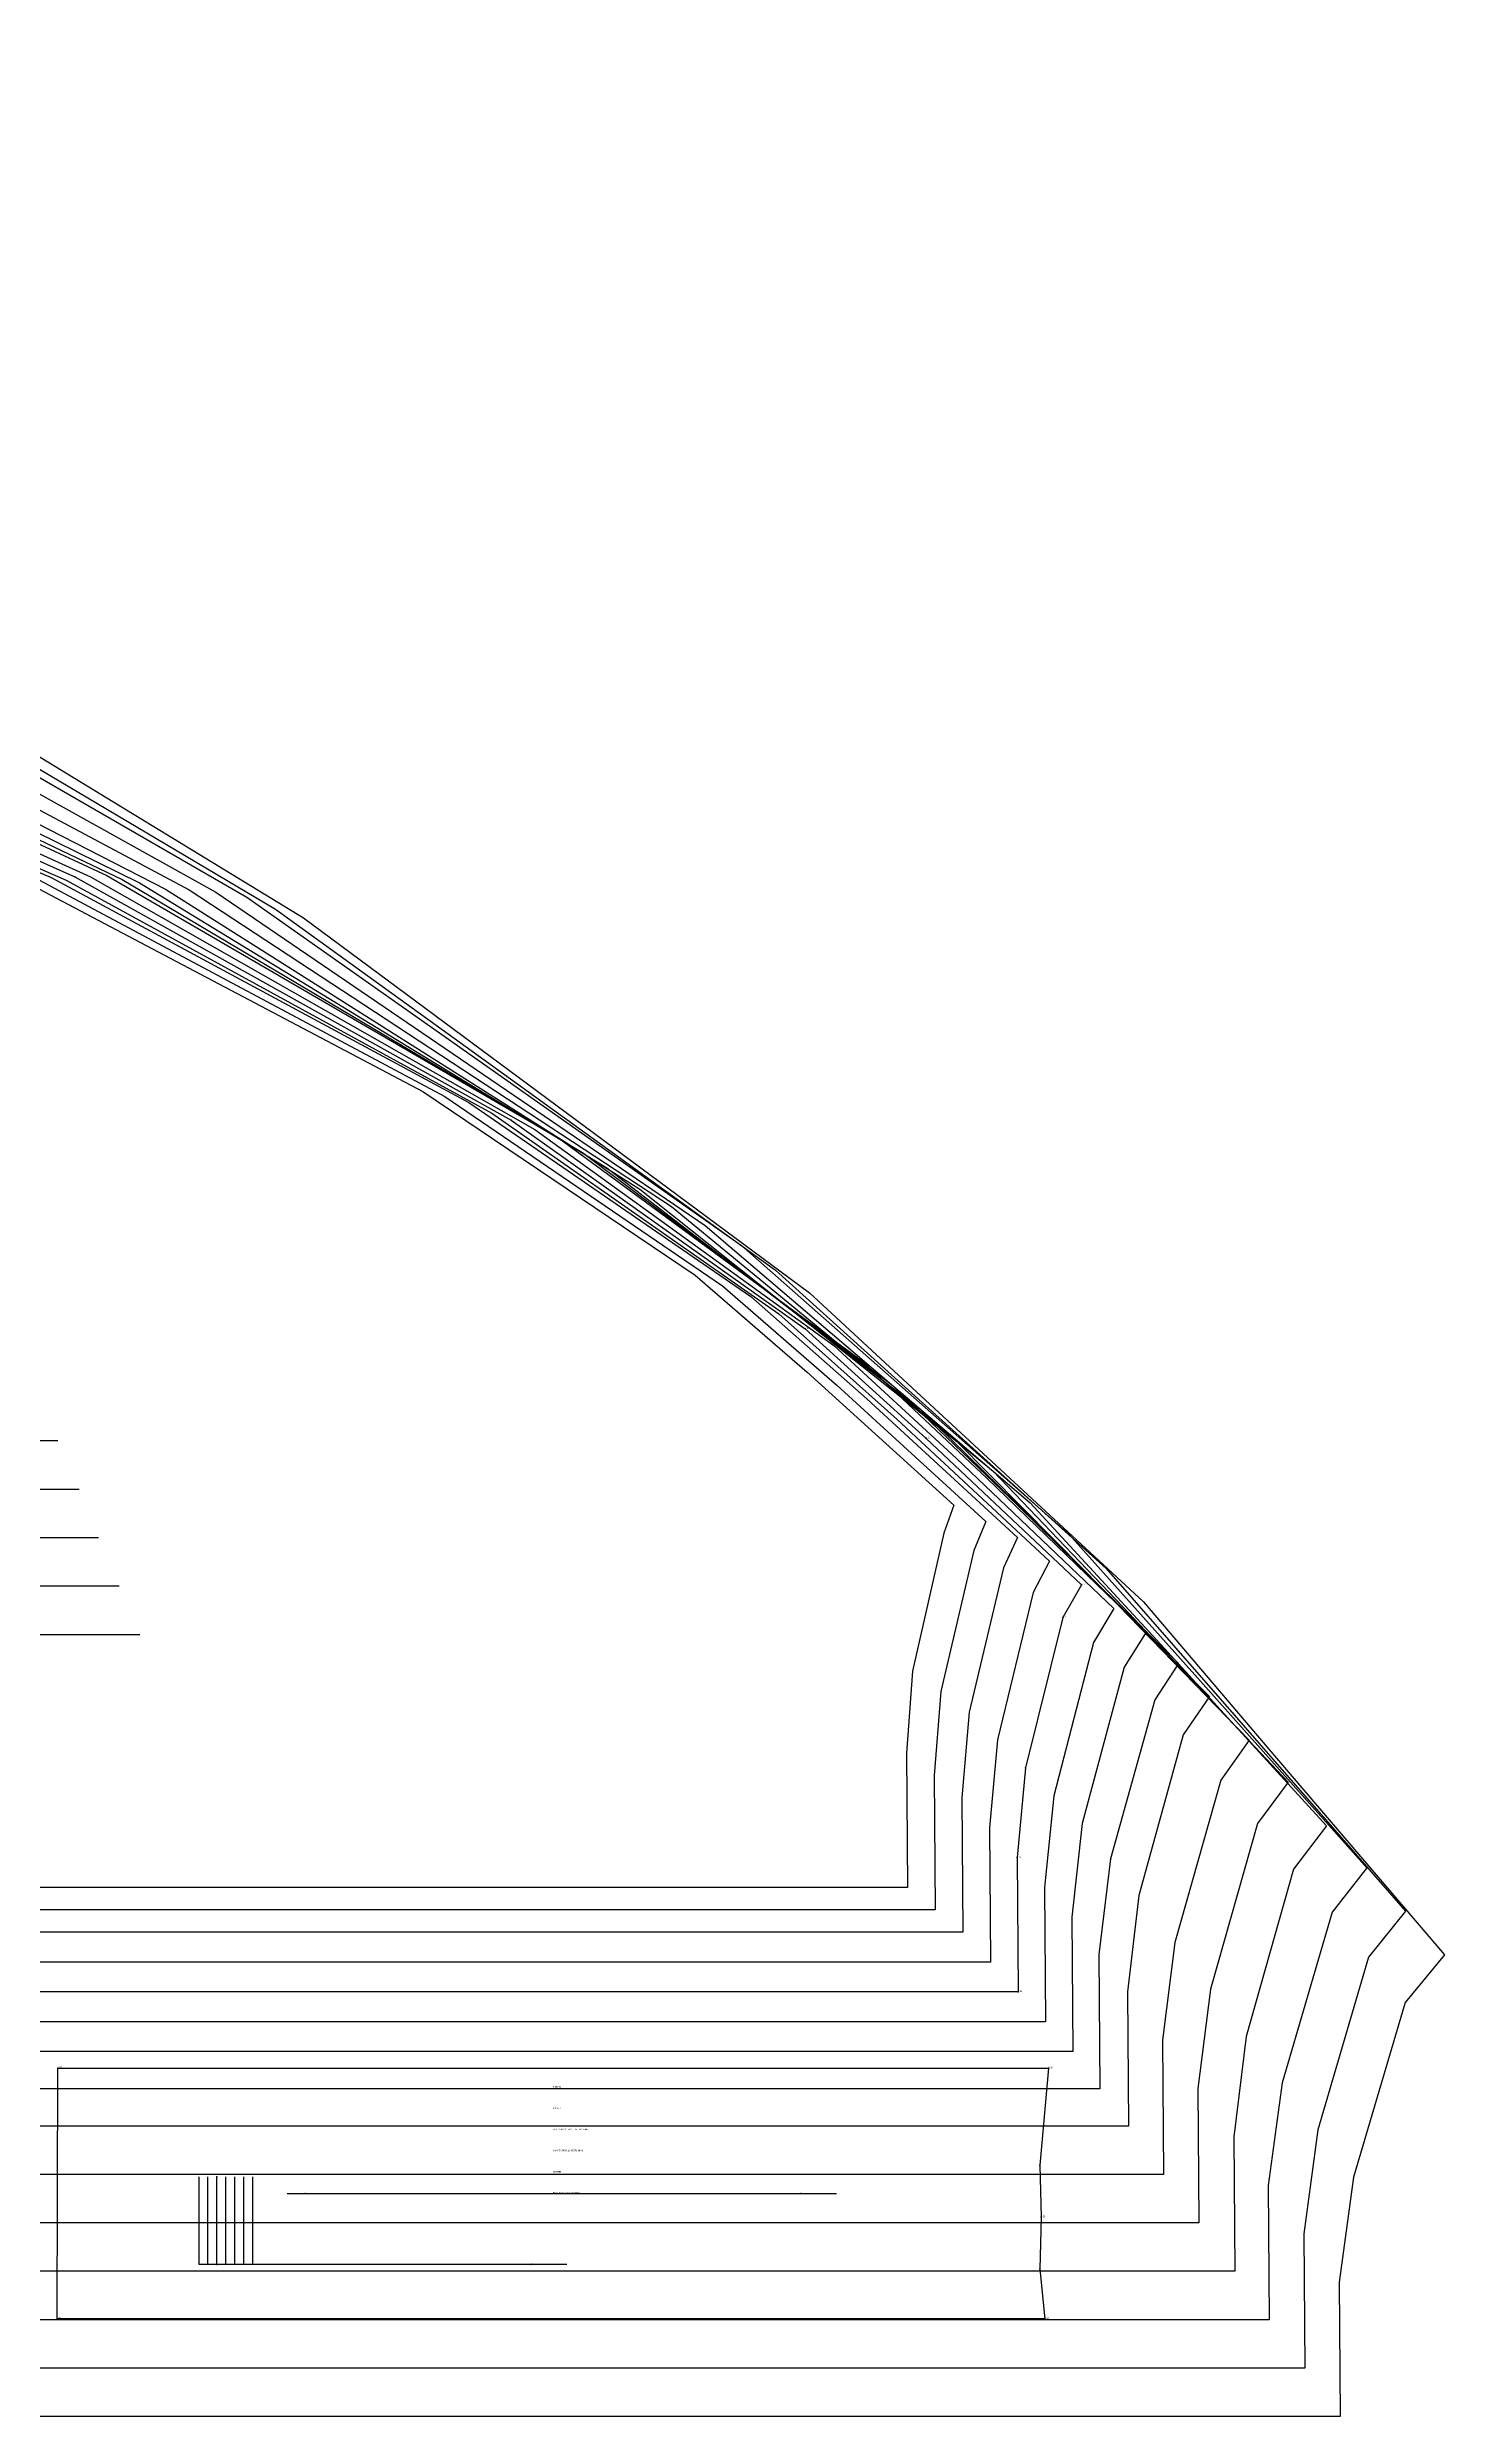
# Model space of a CAD drawing. Extents: x -35 to 1548, y 0 to 910.
# Drawn here: x 1313.5 to 1548, y 494.8 to 892.3 of the extents above; entities that cross this region are included whole.
import ezdxf

# ---------------------------------------------------------------- set-up
doc = ezdxf.new("R2010")
doc.units = 0

# ---------------------------------------------------------------- blocks, each defined once
blk = doc.blocks.new('GMX1416S18BK_42')
at = {"layer": '1'}
for points in [[(777.8446, 583.5193), (777.8446, 811.017)], [(777.8446, 811.017), (973.9453, 811.017), (973.9453, 811.017), (1203.7848, 811.017), (1203.7848, 811.017), (1223.7848, 811.017)], [(1223.7848, 811.017), (1232.2099, 792.6147), (1245.7558, 779.3025), (1267.0003, 770.217), (1309.0526, 752.7037), (1376.5581, 717.0954), (1422.2299, 686.2674), (1441.0386, 670.0063), (1465.6588, 647.667)], [(1465.6588, 647.667), (1464.0103, 642.9655), (1458.7373, 619.8312), (1457.7289, 606.0593), (1457.8813, 583.5193)], [(1457.8813, 583.5193), (777.8446, 583.5193)]]:
    blk.add_lwpolyline(points, dxfattribs=at)
at = {"layer": '5'}
blk.add_line((926.4371, 714.7687), (1291.4224, 714.7687), dxfattribs=at)
at = {"layer": '6'}
blk.add_line((1457.8813, 583.5193), (777.8446, 583.5193), dxfattribs=at)
at = {"layer": '7'}
blk.add_line((926.4371, 714.7687), (1291.4224, 714.7687), dxfattribs=at)
at = {"layer": '8'}
for p, q in [((973.9453, 583.5193), (973.9453, 811.017)), ((1203.7848, 811.017), (1203.7848, 583.5193))]:
    blk.add_line(p, q, dxfattribs=at)
blk.add_lwpolyline([(959.3606, 624.6572), (846.2112, 624.6572), (846.2112, 679.3459)], dxfattribs=at)
at = {"layer": '1'}
for s, p in [('SIZE: 42', (1121.7504, 700.8242)), ('Piece Name: GMX1416S18BK', (1121.7504, 697.2681))]:
    blk.add_text(s, height=0.25, dxfattribs=at).set_placement(p)
blk = doc.blocks.new('GMX1416S18BK_44')
at = {"layer": '1'}
for points in [[(1225.9336, 814.7686), (1235.263, 793.8339), (1248.2069, 780.5217), (1268.4227, 771.0831), (1311.3639, 752.978), (1380.264, 716.2546), (1426.8476, 684.5123), (1446.017, 667.794), (1471.0106, 644.9619)], [(1471.0106, 644.9619), (1469.0014, 640.0648), (1463.482, 616.4047), (1462.3771, 602.3103), (1462.5295, 579.7703)], [(1462.5295, 579.7703), (772.4928, 579.7703)]]:
    blk.add_lwpolyline(points, dxfattribs=at)
at = {"layer": '6'}
blk.add_line((1462.5295, 579.7703), (772.4928, 579.7703), dxfattribs=at)
blk = doc.blocks.new('GMX1416S18BK_46')
at = {"layer": '1'}
for points in [[(1228.0799, 818.5176), (1236.9572, 796.7066), (1250.3862, 781.4844), (1270.4699, 771.6851), (1314.1681, 753.0237), (1384.2442, 715.2564), (1431.5923, 682.6733), (1451.0589, 665.5359), (1476.3624, 642.2568)], [(1476.3624, 642.2568), (1473.99, 637.1616), (1468.2242, 612.9783), (1467.0228, 598.5587), (1467.1752, 576.0187)], [(1467.1752, 576.0187), (767.1385, 576.0187)]]:
    blk.add_lwpolyline(points, dxfattribs=at)
at = {"layer": '6'}
blk.add_line((1467.1752, 576.0187), (767.1385, 576.0187), dxfattribs=at)
blk = doc.blocks.new('GMX1416S18BK_48')
at = {"layer": '1'}
for points in [[(1230.2287, 823.5189), (1238.7403, 798.5176), (1252.535, 781.6114), (1272.1616, 771.9467), (1316.7157, 752.5589), (1388.1101, 713.4479), (1436.2989, 679.8006), (1456.083, 662.1425), (1481.7167, 638.3021)], [(1481.7167, 638.3021), (1478.9811, 633.0112), (1472.9689, 608.3021), (1471.671, 593.5599), (1471.8234, 571.02)], [(1471.8234, 571.02), (761.7867, 571.02)]]:
    blk.add_lwpolyline(points, dxfattribs=at)
at = {"layer": '6'}
blk.add_line((1471.8234, 571.02), (761.7867, 571.02), dxfattribs=at)
blk = doc.blocks.new('GMX1416S18BK_50')
at = {"layer": '1'}
for points in [[(1232.3776, 828.5176), (1238.9206, 802.6121), (1251.5546, 784.8651), (1272.4359, 773.4402), (1318.1635, 753.1278), (1391.3739, 712.2922), (1440.7287, 677.2631), (1460.9649, 658.9218), (1487.0685, 634.3473)], [(1487.0685, 634.3473), (1483.9722, 628.8583), (1477.7136, 603.626), (1476.3192, 588.5587), (1476.4716, 566.0187)], [(1476.4716, 566.0187), (756.4349, 566.0187)]]:
    blk.add_lwpolyline(points, dxfattribs=at)
at = {"layer": '2'}
for p in [(1487.0685, 634.3473), (1487.0685, 634.3473), (1476.4716, 566.0187), (1476.4716, 566.0187)]:
    blk.add_point(p, dxfattribs=at)
at = {"layer": '3'}
for p in [(1318.1635, 753.1278), (1391.3739, 712.2922), (1440.7287, 677.2631), (1460.9649, 658.9218), (1483.9722, 628.8583), (1477.7136, 603.626), (1476.3192, 588.5587)]:
    blk.add_point(p, dxfattribs=at)
at = {"layer": '6'}
blk.add_line((1476.4716, 566.0187), (756.4349, 566.0187), dxfattribs=at)
at = {"layer": '2'}
for s, p in [('# 12', (1487.0685, 634.3473)), ('# 12', (1487.0685, 634.3473)), ('# 15', (1476.4716, 566.0187)), ('# 15', (1476.4716, 566.0187))]:
    blk.add_text(s, height=0.25, dxfattribs=at).set_placement(p)
at = {"layer": '3'}
for s, p in [('# 10', (1440.7287, 677.2631)), ('# 11', (1460.9649, 658.9218)), ('# 13', (1483.9722, 628.8583)), ('# 14', (1476.3192, 588.5587))]:
    blk.add_text(s, height=0.25, dxfattribs=at).set_placement(p)
blk = doc.blocks.new('GMX1416S18BK_52')
at = {"layer": '1'}
for points in [[(1234.4451, 833.5188), (1241.3895, 807.6794), (1253.9015, 786.854), (1274.1504, 774.2428), (1320.762, 753.0872), (1395.3211, 710.7149), (1445.5242, 674.4793), (1466.0728, 655.5537), (1492.499, 630.3519)], [(1492.499, 630.3519), (1489.1106, 624.6699), (1482.4609, 598.9448), (1480.8861, 583.56), (1481.0385, 561.02)], [(1481.0385, 561.02), (751.0018, 561.02)]]:
    blk.add_lwpolyline(points, dxfattribs=at)
at = {"layer": '6'}
blk.add_line((1481.0385, 561.02), (751.0018, 561.02), dxfattribs=at)
blk = doc.blocks.new('GMX1416S18BK_54')
at = {"layer": '1'}
for points in [[(1236.5152, 838.5175), (1243.7314, 812.2311), (1256.2282, 789.5616), (1276.03, 775.3782), (1323.5026, 753.3133), (1399.3597, 709.29), (1450.3655, 671.7691), (1471.2062, 652.2238), (1497.932, 626.359)], [(1497.932, 626.359), (1494.2541, 620.484), (1487.2132, 594.261), (1485.4555, 578.5587), (1485.608, 556.0187)], [(1485.608, 556.0187), (745.5713, 556.0187)]]:
    blk.add_lwpolyline(points, dxfattribs=at)
at = {"layer": '6'}
blk.add_line((1485.608, 556.0187), (745.5713, 556.0187), dxfattribs=at)
blk = doc.blocks.new('GMX1416S18BK_56')
at = {"layer": '1'}
for points in [[(1238.5828, 844.7685), (1246.2892, 816.0538), (1258.0392, 791.2786), (1277.7115, 775.7567), (1326.0985, 752.6884), (1403.3297, 706.8566), (1455.1813, 667.9261), (1476.3242, 647.7051), (1503.3626, 621.1164)], [(1503.3626, 621.1164), (1499.3976, 615.0458), (1491.963, 588.3301), (1490.0225, 572.3103), (1490.1749, 549.7704)], [(1490.1749, 549.7704), (740.1383, 549.7704)]]:
    blk.add_lwpolyline(points, dxfattribs=at)
at = {"layer": '6'}
blk.add_line((1490.1749, 549.7704), (740.1383, 549.7704), dxfattribs=at)
blk = doc.blocks.new('GMX1416S18BK_58')
at = {"layer": '1'}
for points in [[(1240.879, 851.0169), (1247.2086, 819.9832), (1260.5919, 792.2235), (1279.8349, 776.2647), (1329.017, 752.0966), (1407.4064, 704.3039), (1459.9362, 663.8773), (1481.3027, 642.9477), (1508.567, 615.6021)], [(1508.567, 615.6021), (1504.1474, 609.1632), (1496.7281, 582.2138), (1494.818, 566.0594), (1494.9704, 543.5194)], [(1494.9704, 543.5194), (734.9338, 543.5194)]]:
    blk.add_lwpolyline(points, dxfattribs=at)
at = {"layer": '6'}
blk.add_line((1494.9704, 543.5194), (734.9338, 543.5194), dxfattribs=at)
blk = doc.blocks.new('GMX1416S18BK_60')
at = {"layer": '1'}
for points in [[(1244.2419, 857.8927), (1249.7334, 824.9844), (1264.5924, 793.0897), (1283.335, 776.6533), (1333.373, 751.0476), (1412.9741, 700.7251), (1466.177, 658.3884), (1487.7441, 636.5672), (1515.2066, 608.2691)], [(1515.2066, 608.2691), (1510.4847, 601.533), (1502.7479, 574.2864), (1500.6803, 557.9339), (1500.8327, 535.394)], [(1500.8327, 535.394), (728.2968, 535.394)]]:
    blk.add_lwpolyline(points, dxfattribs=at)
at = {"layer": '6'}
blk.add_line((1500.8327, 535.394), (728.2968, 535.394), dxfattribs=at)
blk = doc.blocks.new('GMX1416S18BK_62')
at = {"layer": '1'}
for points in [[(1247.6785, 864.7685), (1252.1819, 829.658), (1267.2594, 796.4755), (1286.3221, 778.1189), (1337.3304, 750.9282), (1418.3056, 697.8143), (1472.278, 653.3668), (1494.0763, 630.5601), (1521.7674, 601.2079)], [(1521.7674, 601.2079), (1516.6468, 594.2737), (1508.7372, 566.4886), (1506.6163, 549.8084), (1506.7687, 527.2685)], [(1506.7687, 527.2685), (721.7334, 527.2685)]]:
    blk.add_lwpolyline(points, dxfattribs=at)
at = {"layer": '5'}
blk.add_line((950.3309, 658.5179), (1315.3162, 658.5179), dxfattribs=at)
at = {"layer": '6'}
blk.add_line((1506.7687, 527.2685), (721.7334, 527.2685), dxfattribs=at)
at = {"layer": '7'}
blk.add_line((950.3309, 658.5179), (1315.3162, 658.5179), dxfattribs=at)
blk = doc.blocks.new('GMX1416S18BK_64')
at = {"layer": '1'}
for points in [[(1251.2142, 871.6442), (1255.5017, 834.2427), (1270.1956, 797.7988), (1290.0025, 779.3152), (1341.8211, 750.5193), (1423.9088, 694.6088), (1478.4579, 648.0658), (1500.4035, 624.2889), (1528.2342, 593.9028)], [(1528.2342, 593.9028), (1522.6615, 586.6435), (1514.7468, 558.5435), (1512.6513, 541.683), (1512.8037, 519.143)], [(1512.8037, 519.143), (715.2691, 519.143)]]:
    blk.add_lwpolyline(points, dxfattribs=at)
at = {"layer": '5'}
blk.add_line((953.8666, 650.3925), (1318.8519, 650.3925), dxfattribs=at)
at = {"layer": '6'}
blk.add_line((1512.8037, 519.143), (715.2691, 519.143), dxfattribs=at)
at = {"layer": '7'}
blk.add_line((953.8666, 650.3925), (1318.8519, 650.3925), dxfattribs=at)
blk = doc.blocks.new('GMX1416S18BK_66')
at = {"layer": '1'}
for points in [[(1254.4781, 878.52), (1259.4083, 838.7842), (1274.2419, 799.0129), (1294.5365, 779.9655), (1347.0281, 749.7014), (1430.0124, 691.2331), (1485.006, 642.7877), (1507.0481, 618.1345), (1534.9678, 586.8137)], [(1534.9678, 586.8137), (1529.1461, 579.3842), (1520.7438, 550.7609), (1518.4146, 533.5575), (1518.567, 511.0176)], [(1518.567, 511.0176), (708.5331, 511.0176)]]:
    blk.add_lwpolyline(points, dxfattribs=at)
at = {"layer": '5'}
blk.add_line((957.1305, 642.267), (1322.1158, 642.267), dxfattribs=at)
at = {"layer": '6'}
blk.add_line((1518.567, 511.0176), (708.5331, 511.0176), dxfattribs=at)
at = {"layer": '7'}
blk.add_line((957.1305, 642.267), (1322.1158, 642.267), dxfattribs=at)
blk = doc.blocks.new('GMX1416S18BK_68')
at = {"layer": '1'}
for points in [[(1257.9681, 885.3958), (1263.4316, 843.4629), (1278.631, 798.3246), (1298.6792, 779.145), (1351.8338, 747.6795), (1435.7478, 687.1107), (1491.2417, 637.0829), (1513.4235, 611.693), (1541.4803, 579.59)], [(1541.4803, 579.59), (1535.237, 571.8785), (1526.7483, 542.8666), (1524.4039, 525.4321), (1524.5563, 502.8921)], [(1524.5563, 502.8921), (702.023, 502.8921)]]:
    blk.add_lwpolyline(points, dxfattribs=at)
at = {"layer": '5'}
blk.add_line((960.6204, 634.1415), (1325.6057, 634.1415), dxfattribs=at)
at = {"layer": '6'}
blk.add_line((1524.5563, 502.8921), (702.023, 502.8921), dxfattribs=at)
at = {"layer": '7'}
blk.add_line((960.6204, 634.1415), (1325.6057, 634.1415), dxfattribs=at)
blk = doc.blocks.new('GMX1416S18BK_70')
at = {"layer": '1'}
for points in [[(1261.4148, 892.2716), (1266.3044, 849.1119), (1283.2309, 799.1247), (1302.634, 779.0663), (1356.5251, 746.2419), (1441.4577, 683.2931), (1497.4977, 631.4796), (1519.8294, 605.2592), (1548.031, 572.2697)], [(1548.031, 572.2697), (1541.4092, 564.2483), (1532.7605, 534.9317), (1530.3501, 517.3066), (1530.5025, 494.7667)], [(1530.5025, 494.7667), (695.4698, 494.7667)]]:
    blk.add_lwpolyline(points, dxfattribs=at)
at = {"layer": '5'}
blk.add_line((964.0672, 626.0161), (1329.0525, 626.0161), dxfattribs=at)
at = {"layer": '6'}
blk.add_line((1530.5025, 494.7667), (695.4698, 494.7667), dxfattribs=at)
at = {"layer": '7'}
blk.add_line((964.0672, 626.0161), (1329.0525, 626.0161), dxfattribs=at)
blk = doc.blocks.new('GMX1416S18IX_42')
at = {"layer": '1'}
for points in [[(1315.2019, 511.2004), (1315.306, 553.212)], [(1315.306, 553.212), (1481.5795, 553.212)], [(1481.5795, 553.212), (1480.119, 536.9764), (1480.3197, 528.2108), (1480.3197, 528.2108), (1480.119, 519.4809), (1480.9293, 511.1573)], [(1480.9293, 511.1573), (1315.2019, 511.2004)]]:
    blk.add_lwpolyline(points, dxfattribs=at)
at = {"layer": '5'}
blk.add_line((1362.799, 532.1834), (1445.989, 532.1834), dxfattribs=at)
at = {"layer": '7'}
blk.add_line((1362.799, 532.1834), (1445.989, 532.1834), dxfattribs=at)
at = {"layer": '8'}
blk.add_lwpolyline([(1400.7085, 520.2632), (1348.0009, 520.2632), (1348.0009, 534.9774)], dxfattribs=at)
at = {"layer": '1'}
for s, p in [('SIZE: 42', (1398.3894, 535.7394)), ('Piece Name: GMX1416S18IX', (1398.3894, 532.1834))]:
    blk.add_text(s, height=0.25, dxfattribs=at).set_placement(p)
blk = doc.blocks.new('GMX1416S18IX_44')
at = {"layer": '1'}
for points in [[(1315.2019, 511.2004), (1315.306, 553.212)], [(1315.306, 553.212), (1481.5795, 553.212)], [(1481.5795, 553.212), (1480.119, 536.9764), (1480.3197, 528.2108), (1480.3197, 528.2108), (1480.119, 519.4809), (1480.9293, 511.1573)], [(1480.9293, 511.1573), (1315.2019, 511.2004)]]:
    blk.add_lwpolyline(points, dxfattribs=at)
at = {"layer": '5'}
blk.add_line((1361.2978, 532.1834), (1444.4879, 532.1834), dxfattribs=at)
at = {"layer": '7'}
blk.add_line((1361.2978, 532.1834), (1444.4879, 532.1834), dxfattribs=at)
at = {"layer": '8'}
blk.add_lwpolyline([(1399.2073, 520.2632), (1346.4998, 520.2632), (1346.4998, 534.9774)], dxfattribs=at)
at = {"layer": '1'}
for s, p in [('SIZE: 44', (1398.3894, 535.7394)), ('Piece Name: GMX1416S18IX', (1398.3894, 532.1834))]:
    blk.add_text(s, height=0.25, dxfattribs=at).set_placement(p)
blk = doc.blocks.new('GMX1416S18IX_46')
at = {"layer": '1'}
for points in [[(1315.2019, 511.2004), (1315.306, 553.212)], [(1315.306, 553.212), (1481.5795, 553.212)], [(1481.5795, 553.212), (1480.119, 536.9764), (1480.3197, 528.2108), (1480.3197, 528.2108), (1480.119, 519.4809), (1480.9293, 511.1573)], [(1480.9293, 511.1573), (1315.2019, 511.2004)]]:
    blk.add_lwpolyline(points, dxfattribs=at)
at = {"layer": '5'}
blk.add_line((1359.7967, 532.1834), (1442.9868, 532.1834), dxfattribs=at)
at = {"layer": '7'}
blk.add_line((1359.7967, 532.1834), (1442.9868, 532.1834), dxfattribs=at)
at = {"layer": '8'}
blk.add_lwpolyline([(1397.7062, 520.2632), (1344.9986, 520.2632), (1344.9986, 534.9774)], dxfattribs=at)
at = {"layer": '1'}
for s, p in [('SIZE: 46', (1398.3894, 535.7394)), ('Piece Name: GMX1416S18IX', (1398.3894, 532.1834))]:
    blk.add_text(s, height=0.25, dxfattribs=at).set_placement(p)
blk = doc.blocks.new('GMX1416S18IX_48')
at = {"layer": '1'}
for points in [[(1315.2019, 511.2004), (1315.306, 553.212)], [(1315.306, 553.212), (1481.5795, 553.212)], [(1481.5795, 553.212), (1480.119, 536.9764), (1480.3197, 528.2108), (1480.3197, 528.2108), (1480.119, 519.4809), (1480.9293, 511.1573)], [(1480.9293, 511.1573), (1315.2019, 511.2004)]]:
    blk.add_lwpolyline(points, dxfattribs=at)
at = {"layer": '5'}
blk.add_line((1358.2955, 532.1834), (1441.4856, 532.1834), dxfattribs=at)
at = {"layer": '7'}
blk.add_line((1358.2955, 532.1834), (1441.4856, 532.1834), dxfattribs=at)
at = {"layer": '8'}
blk.add_lwpolyline([(1396.205, 520.2632), (1343.4975, 520.2632), (1343.4975, 534.9774)], dxfattribs=at)
at = {"layer": '1'}
for s, p in [('SIZE: 48', (1398.3894, 535.7394)), ('Piece Name: GMX1416S18IX', (1398.3894, 532.1834))]:
    blk.add_text(s, height=0.25, dxfattribs=at).set_placement(p)
blk = doc.blocks.new('GMX1416S18IX_50')
at = {"layer": '1'}
for points in [[(1315.2019, 511.2004), (1315.306, 553.212)], [(1315.306, 553.212), (1481.5795, 553.212)], [(1481.5795, 553.212), (1480.119, 536.9764), (1480.3197, 528.2108), (1480.3197, 528.2108), (1480.119, 519.4809), (1480.9293, 511.1573)], [(1480.9293, 511.1573), (1315.2019, 511.2004)]]:
    blk.add_lwpolyline(points, dxfattribs=at)
at = {"layer": '2'}
for p in [(1315.306, 553.212), (1315.306, 553.212), (1481.5795, 553.212), (1481.5795, 553.212), (1480.119, 536.9764), (1341.9963, 534.9774), (1356.7944, 532.1834), (1439.9845, 532.1834), (1480.3197, 528.2108), (1480.3197, 528.2108), (1341.9963, 520.2632), (1394.7039, 520.2632), (1480.119, 519.4809), (1315.2019, 511.2004), (1315.2019, 511.2004), (1480.9293, 511.1573), (1480.9293, 511.1573)]:
    blk.add_point(p, dxfattribs=at)
at = {"layer": '4'}
blk.add_point((1480.3197, 528.2108, -3.998), dxfattribs=at)
at = {"layer": '5'}
blk.add_line((1356.7944, 532.1834), (1439.9845, 532.1834), dxfattribs=at)
at = {"layer": '7'}
blk.add_line((1356.7944, 532.1834), (1439.9845, 532.1834), dxfattribs=at)
at = {"layer": '8'}
blk.add_lwpolyline([(1394.7039, 520.2632), (1341.9963, 520.2632), (1341.9963, 534.9774)], dxfattribs=at)
at = {"layer": '1'}
for s, p in [('SIZE: 50', (1398.3894, 549.9634)), ('Fabric: 2', (1398.3894, 546.4074)), ('CATEGORY: PLACKET INTERLINING', (1398.3894, 542.8514)), ('ANNOTATION: 1XINTERLINING', (1398.3894, 539.2954)), ('Quantity: 0', (1398.3894, 535.7394)), ('Piece Name: GMX1416S18IX', (1398.3894, 532.1834))]:
    blk.add_text(s, height=0.25, dxfattribs=at).set_placement(p)
at = {"layer": '2'}
for p in [(1315.306, 553.212), (1315.306, 553.212), (1481.5795, 553.212), (1481.5795, 553.212), (1480.3197, 528.2108), (1315.2019, 511.2004), (1480.9293, 511.1573), (1480.9293, 511.1573)]:
    blk.add_text('# 56', height=0.25, dxfattribs=at).set_placement(p)
at = {"layer": '8'}
blk.add_text('B', height=0.25, dxfattribs=at).set_placement((1394.7039, 520.2632))
blk = doc.blocks.new('GMX1416S18IX_52')
at = {"layer": '1'}
for points in [[(1315.2019, 511.2004), (1315.306, 553.212)], [(1315.306, 553.212), (1481.5795, 553.212)], [(1481.5795, 553.212), (1480.119, 536.9764), (1480.3197, 528.2108), (1480.3197, 528.2108), (1480.119, 519.4809), (1480.9293, 511.1573)], [(1480.9293, 511.1573), (1315.2019, 511.2004)]]:
    blk.add_lwpolyline(points, dxfattribs=at)
at = {"layer": '5'}
blk.add_line((1355.2932, 532.1834), (1438.4833, 532.1834), dxfattribs=at)
at = {"layer": '7'}
blk.add_line((1355.2932, 532.1834), (1438.4833, 532.1834), dxfattribs=at)
at = {"layer": '8'}
blk.add_lwpolyline([(1393.2027, 520.2632), (1340.4952, 520.2632), (1340.4952, 534.9774)], dxfattribs=at)
at = {"layer": '1'}
for s, p in [('SIZE: 52', (1398.3894, 535.7394)), ('Piece Name: GMX1416S18IX', (1398.3894, 532.1834))]:
    blk.add_text(s, height=0.25, dxfattribs=at).set_placement(p)
blk = doc.blocks.new('GMX1416S18IX_54')
at = {"layer": '1'}
for points in [[(1315.2019, 511.2004), (1315.306, 553.212)], [(1315.306, 553.212), (1481.5795, 553.212)], [(1481.5795, 553.212), (1480.119, 536.9764), (1480.3197, 528.2108), (1480.3197, 528.2108), (1480.119, 519.4809), (1480.9293, 511.1573)], [(1480.9293, 511.1573), (1315.2019, 511.2004)]]:
    blk.add_lwpolyline(points, dxfattribs=at)
at = {"layer": '5'}
blk.add_line((1353.7921, 532.1834), (1436.9822, 532.1834), dxfattribs=at)
at = {"layer": '7'}
blk.add_line((1353.7921, 532.1834), (1436.9822, 532.1834), dxfattribs=at)
at = {"layer": '8'}
blk.add_lwpolyline([(1391.7016, 520.2632), (1338.9941, 520.2632), (1338.9941, 534.9774)], dxfattribs=at)
at = {"layer": '1'}
for s, p in [('SIZE: 54', (1398.3894, 535.7394)), ('Piece Name: GMX1416S18IX', (1398.3894, 532.1834))]:
    blk.add_text(s, height=0.25, dxfattribs=at).set_placement(p)
blk = doc.blocks.new('GMX1416S18IX_56')
at = {"layer": '1'}
for points in [[(1315.2019, 511.2004), (1315.306, 553.212)], [(1315.306, 553.212), (1481.5795, 553.212)], [(1481.5795, 553.212), (1480.119, 536.9764), (1480.3197, 528.2108), (1480.3197, 528.2108), (1480.119, 519.4809), (1480.9293, 511.1573)], [(1480.9293, 511.1573), (1315.2019, 511.2004)]]:
    blk.add_lwpolyline(points, dxfattribs=at)
at = {"layer": '5'}
blk.add_line((1353.7921, 532.1834), (1436.9822, 532.1834), dxfattribs=at)
at = {"layer": '7'}
blk.add_line((1353.7921, 532.1834), (1436.9822, 532.1834), dxfattribs=at)
at = {"layer": '8'}
blk.add_lwpolyline([(1391.7016, 520.2632), (1338.9941, 520.2632), (1338.9941, 534.9774)], dxfattribs=at)
at = {"layer": '1'}
for s, p in [('SIZE: 56', (1398.3894, 535.7394)), ('Piece Name: GMX1416S18IX', (1398.3894, 532.1834))]:
    blk.add_text(s, height=0.25, dxfattribs=at).set_placement(p)
blk = doc.blocks.new('GMX1416S18IX_58')
at = {"layer": '1'}
for points in [[(1315.2019, 511.2004), (1315.306, 553.212)], [(1315.306, 553.212), (1481.5795, 553.212)], [(1481.5795, 553.212), (1480.119, 536.9764), (1480.3197, 528.2108), (1480.3197, 528.2108), (1480.119, 519.4809), (1480.9293, 511.1573)], [(1480.9293, 511.1573), (1315.2019, 511.2004)]]:
    blk.add_lwpolyline(points, dxfattribs=at)
at = {"layer": '5'}
blk.add_line((1353.7921, 532.1834), (1436.9822, 532.1834), dxfattribs=at)
at = {"layer": '7'}
blk.add_line((1353.7921, 532.1834), (1436.9822, 532.1834), dxfattribs=at)
at = {"layer": '8'}
blk.add_lwpolyline([(1391.7016, 520.2632), (1338.9941, 520.2632), (1338.9941, 534.9774)], dxfattribs=at)
at = {"layer": '1'}
for s, p in [('SIZE: 58', (1398.3894, 535.7394)), ('Piece Name: GMX1416S18IX', (1398.3894, 532.1834))]:
    blk.add_text(s, height=0.25, dxfattribs=at).set_placement(p)
blk = doc.blocks.new('GMX1416S18IX_60')
at = {"layer": '1'}
for points in [[(1315.2019, 511.2004), (1315.306, 553.212)], [(1315.306, 553.212), (1481.5795, 553.212)], [(1481.5795, 553.212), (1480.119, 536.9764), (1480.3197, 528.2108), (1480.3197, 528.2108), (1480.119, 519.4809), (1480.9293, 511.1573)], [(1480.9293, 511.1573), (1315.2019, 511.2004)]]:
    blk.add_lwpolyline(points, dxfattribs=at)
at = {"layer": '5'}
blk.add_line((1353.7921, 532.1834), (1436.9822, 532.1834), dxfattribs=at)
at = {"layer": '7'}
blk.add_line((1353.7921, 532.1834), (1436.9822, 532.1834), dxfattribs=at)
at = {"layer": '8'}
blk.add_lwpolyline([(1391.7016, 520.2632), (1338.9941, 520.2632), (1338.9941, 534.9774)], dxfattribs=at)
at = {"layer": '1'}
for s, p in [('SIZE: 60', (1398.3894, 535.7394)), ('Piece Name: GMX1416S18IX', (1398.3894, 532.1834))]:
    blk.add_text(s, height=0.25, dxfattribs=at).set_placement(p)
blk = doc.blocks.new('GMX1416S18IX_62')
at = {"layer": '1'}
for points in [[(1315.2019, 511.2004), (1315.306, 553.212)], [(1315.306, 553.212), (1481.5795, 553.212)], [(1481.5795, 553.212), (1480.119, 536.9764), (1480.3197, 528.2108), (1480.3197, 528.2108), (1480.119, 519.4809), (1480.9293, 511.1573)], [(1480.9293, 511.1573), (1315.2019, 511.2004)]]:
    blk.add_lwpolyline(points, dxfattribs=at)
at = {"layer": '5'}
blk.add_line((1353.7921, 532.1834), (1436.9822, 532.1834), dxfattribs=at)
at = {"layer": '7'}
blk.add_line((1353.7921, 532.1834), (1436.9822, 532.1834), dxfattribs=at)
at = {"layer": '8'}
blk.add_lwpolyline([(1391.7016, 520.2632), (1338.9941, 520.2632), (1338.9941, 534.9774)], dxfattribs=at)
at = {"layer": '1'}
for s, p in [('SIZE: 62', (1398.3894, 535.7394)), ('Piece Name: GMX1416S18IX', (1398.3894, 532.1834))]:
    blk.add_text(s, height=0.25, dxfattribs=at).set_placement(p)
blk = doc.blocks.new('GMX1416S18IX_64')
at = {"layer": '1'}
for points in [[(1315.2019, 511.2004), (1315.306, 553.212)], [(1315.306, 553.212), (1481.5795, 553.212)], [(1481.5795, 553.212), (1480.119, 536.9764), (1480.3197, 528.2108), (1480.3197, 528.2108), (1480.119, 519.4809), (1480.9293, 511.1573)], [(1480.9293, 511.1573), (1315.2019, 511.2004)]]:
    blk.add_lwpolyline(points, dxfattribs=at)
at = {"layer": '5'}
blk.add_line((1353.7921, 532.1834), (1436.9822, 532.1834), dxfattribs=at)
at = {"layer": '7'}
blk.add_line((1353.7921, 532.1834), (1436.9822, 532.1834), dxfattribs=at)
at = {"layer": '8'}
blk.add_lwpolyline([(1391.7016, 520.2632), (1338.9941, 520.2632), (1338.9941, 534.9774)], dxfattribs=at)
at = {"layer": '1'}
for s, p in [('SIZE: 64', (1398.3894, 535.7394)), ('Piece Name: GMX1416S18IX', (1398.3894, 532.1834))]:
    blk.add_text(s, height=0.25, dxfattribs=at).set_placement(p)
blk = doc.blocks.new('GMX1416S18IX_66')
at = {"layer": '1'}
for points in [[(1315.2019, 511.2004), (1315.306, 553.212)], [(1315.306, 553.212), (1481.5795, 553.212)], [(1481.5795, 553.212), (1480.119, 536.9764), (1480.3197, 528.2108), (1480.3197, 528.2108), (1480.119, 519.4809), (1480.9293, 511.1573)], [(1480.9293, 511.1573), (1315.2019, 511.2004)]]:
    blk.add_lwpolyline(points, dxfattribs=at)
at = {"layer": '5'}
blk.add_line((1353.7921, 532.1834), (1436.9822, 532.1834), dxfattribs=at)
at = {"layer": '7'}
blk.add_line((1353.7921, 532.1834), (1436.9822, 532.1834), dxfattribs=at)
at = {"layer": '8'}
blk.add_lwpolyline([(1391.7016, 520.2632), (1338.9941, 520.2632), (1338.9941, 534.9774)], dxfattribs=at)
at = {"layer": '1'}
for s, p in [('SIZE: 66', (1398.3894, 535.7394)), ('Piece Name: GMX1416S18IX', (1398.3894, 532.1834))]:
    blk.add_text(s, height=0.25, dxfattribs=at).set_placement(p)
blk = doc.blocks.new('GMX1416S18IX_68')
at = {"layer": '1'}
for points in [[(1315.2019, 511.2004), (1315.306, 553.212)], [(1315.306, 553.212), (1481.5795, 553.212)], [(1481.5795, 553.212), (1480.119, 536.9764), (1480.3197, 528.2108), (1480.3197, 528.2108), (1480.119, 519.4809), (1480.9293, 511.1573)], [(1480.9293, 511.1573), (1315.2019, 511.2004)]]:
    blk.add_lwpolyline(points, dxfattribs=at)
at = {"layer": '5'}
blk.add_line((1353.7921, 532.1834), (1436.9822, 532.1834), dxfattribs=at)
at = {"layer": '7'}
blk.add_line((1353.7921, 532.1834), (1436.9822, 532.1834), dxfattribs=at)
at = {"layer": '8'}
blk.add_lwpolyline([(1391.7016, 520.2632), (1338.9941, 520.2632), (1338.9941, 534.9774)], dxfattribs=at)
at = {"layer": '1'}
for s, p in [('SIZE: 68', (1398.3894, 535.7394)), ('Piece Name: GMX1416S18IX', (1398.3894, 532.1834))]:
    blk.add_text(s, height=0.25, dxfattribs=at).set_placement(p)
blk = doc.blocks.new('GMX1416S18IX_70')
at = {"layer": '1'}
for points in [[(1315.2019, 511.2004), (1315.306, 553.212)], [(1315.306, 553.212), (1481.5795, 553.212)], [(1481.5795, 553.212), (1480.119, 536.9764), (1480.3197, 528.2108), (1480.3197, 528.2108), (1480.119, 519.4809), (1480.9293, 511.1573)], [(1480.9293, 511.1573), (1315.2019, 511.2004)]]:
    blk.add_lwpolyline(points, dxfattribs=at)
at = {"layer": '5'}
blk.add_line((1353.7921, 532.1834), (1436.9822, 532.1834), dxfattribs=at)
at = {"layer": '7'}
blk.add_line((1353.7921, 532.1834), (1436.9822, 532.1834), dxfattribs=at)
at = {"layer": '8'}
blk.add_lwpolyline([(1391.7016, 520.2632), (1338.9941, 520.2632), (1338.9941, 534.9774)], dxfattribs=at)
at = {"layer": '1'}
for s, p in [('SIZE: 70', (1398.3894, 535.7394)), ('Piece Name: GMX1416S18IX', (1398.3894, 532.1834))]:
    blk.add_text(s, height=0.25, dxfattribs=at).set_placement(p)

msp = doc.modelspace()

# ---------------------------------------------------------------- block references
at = {"layer": '1'}
for name in ['GMX1416S18BK_70', 'GMX1416S18BK_68', 'GMX1416S18BK_66', 'GMX1416S18BK_64', 'GMX1416S18BK_62', 'GMX1416S18BK_60', 'GMX1416S18BK_58', 'GMX1416S18BK_56', 'GMX1416S18BK_54', 'GMX1416S18BK_52', 'GMX1416S18BK_50', 'GMX1416S18BK_48', 'GMX1416S18BK_46', 'GMX1416S18BK_44', 'GMX1416S18BK_42', 'GMX1416S18IX_50', 'GMX1416S18IX_42', 'GMX1416S18IX_44', 'GMX1416S18IX_46', 'GMX1416S18IX_48', 'GMX1416S18IX_52', 'GMX1416S18IX_54', 'GMX1416S18IX_56', 'GMX1416S18IX_58', 'GMX1416S18IX_60', 'GMX1416S18IX_62', 'GMX1416S18IX_64', 'GMX1416S18IX_66', 'GMX1416S18IX_68', 'GMX1416S18IX_70']:
    msp.add_blockref(name, (0, 0), dxfattribs=at)

doc.saveas('drawing.dxf')
